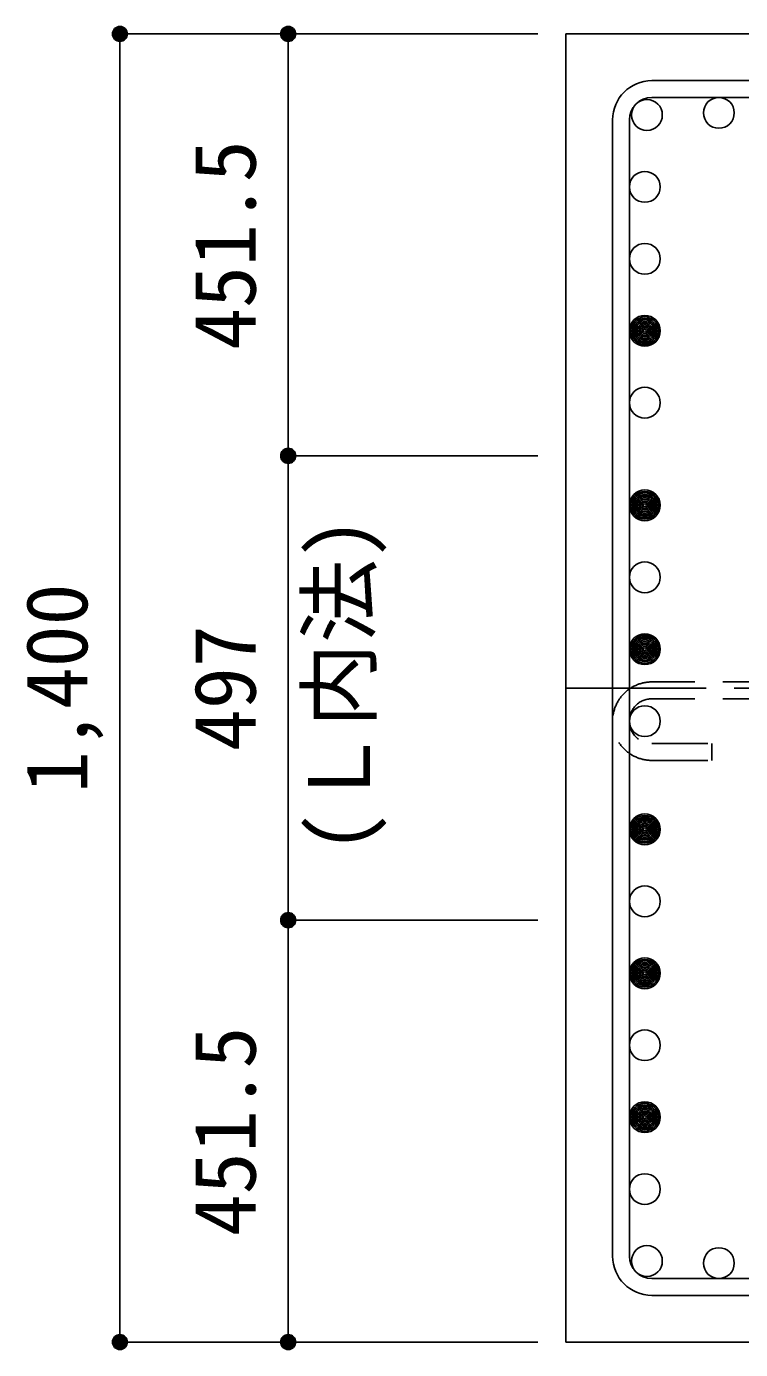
# Model space of a CAD drawing. Units: millimetres at full size, sheet at 1:30. Extents: x -5973 to 5954, y -4195 to 4201.
# Drawn here: x -725 to 39, y -2450 to -1034 of the extents above; entities that cross this region are included whole.
import ezdxf
from ezdxf.enums import TextEntityAlignment as Align

# ---------------------------------------------------------------- set-up
doc = ezdxf.new("R2010")
doc.units = ezdxf.units.MM
doc.header["$LTSCALE"] = 30
doc.header["$PDMODE"] = 32
doc.header["$PDSIZE"] = 15
doc.linetypes.add('CHAIN1', pattern=[8, 5, -1, 1, -1])
doc.linetypes.add('DASHED2', pattern=[3, 2, -1])
for name, color, linetype in [('0-1_躯体線', 2, 'Continuous'), ('0-3_立上り筋', 4, 'Continuous'), ('0-4_フープ筋', 7, 'Continuous'), ('0-7_文字', 4, 'Continuous'), ('0-C', 7, 'DASHED2'), ('0-D_寸法', 4, 'Continuous')]:
    doc.layers.add(name, color=color, linetype=linetype)
doc.styles.add('ＭＳ ゴシック', font='')
doc.styles.get('ＭＳ ゴシック').set_extended_font_data('MS Gothic')

msp = doc.modelspace()

# ---------------------------------------------------------------- linework, layer by layer
at = {"layer": '0-1_躯体線'}
for p, q in [((-147.56, -1042.16), (-147.56, -2442.16)), ((1652.44, -1042.16), (-147.56, -1042.16)), ((-147.56, -2442.16), (138.94, -2442.16))]:
    msp.add_line(p, q, dxfattribs=at)
at = {"layer": '0-3_立上り筋', "color": 3}
for centre in [(-60.87, -1128.86), (16.13, -1126.66), (-63.06, -1205.86), (-63.06, -1282.86), (-63.06, -1359.86), (-63.06, -1436.86), (-63.06, -1546.66), (-63.06, -1623.66), (-63.06, -1700.66), (-63.06, -1777.66), (-63.06, -1893.47), (-63.06, -1970.47), (-63.06, -2047.47), (-63.06, -2124.47), (-63.06, -2201.47), (-63.06, -2278.47), (-60.87, -2355.47), (16.13, -2357.66)]:
    msp.add_circle(centre, 16.5, dxfattribs=at)
at = {"layer": '0-3_立上り筋'}
for centre, radius in [((-63.06, -1359.86), 14.85), ((-63.06, -1359.86), 13.2), ((-63.06, -1359.86), 11.55), ((-63.06, -1359.86), 9.9), ((-63.06, -1359.86), 8.25), ((-63.06, -1359.86), 6.6), ((-63.06, -1359.86), 4.95), ((-63.06, -1359.86), 3.3), ((-63.06, -1359.86), 1.65), ((-63.06, -1546.66), 14.85), ((-63.06, -1546.66), 13.2), ((-63.06, -1546.66), 11.55), ((-63.06, -1546.66), 9.9), ((-63.06, -1546.66), 8.25), ((-63.06, -1546.66), 6.6), ((-63.06, -1546.66), 4.95), ((-63.06, -1546.66), 3.3), ((-63.06, -1546.66), 1.65), ((-63.06, -1700.66), 14.85), ((-63.06, -1700.66), 13.2), ((-63.06, -1700.66), 11.55), ((-63.06, -1700.66), 9.9), ((-63.06, -1700.66), 8.25), ((-63.06, -1700.66), 6.6), ((-63.06, -1700.66), 4.95), ((-63.06, -1700.66), 3.3), ((-63.06, -1700.66), 1.65), ((-63.06, -1893.47), 14.85), ((-63.06, -1893.47), 13.2), ((-63.06, -1893.47), 11.55), ((-63.06, -1893.47), 9.9), ((-63.06, -1893.47), 8.25), ((-63.06, -1893.47), 6.6), ((-63.06, -1893.47), 4.95), ((-63.06, -1893.47), 3.3), ((-63.06, -1893.47), 1.65), ((-63.06, -2047.47), 14.85), ((-63.06, -2047.47), 13.2), ((-63.06, -2047.47), 11.55), ((-63.06, -2047.47), 9.9), ((-63.06, -2047.47), 8.25), ((-63.06, -2047.47), 6.6), ((-63.06, -2047.47), 4.95), ((-63.06, -2047.47), 3.3), ((-63.06, -2047.47), 1.65), ((-63.06, -2201.47), 14.85), ((-63.06, -2201.47), 13.2), ((-63.06, -2201.47), 11.55), ((-63.06, -2201.47), 9.9), ((-63.06, -2201.47), 8.25), ((-63.06, -2201.47), 6.6), ((-63.06, -2201.47), 4.95), ((-63.06, -2201.47), 3.3), ((-63.06, -2201.47), 1.65)]:
    msp.add_circle(centre, radius, dxfattribs=at)
at = {"layer": '0-4_フープ筋'}
for p, q in [((-55.56, -1092.16), (1160.44, -1092.16)), ((-55.56, -1110.16), (1160.44, -1110.16)), ((-97.56, -1134.16), (-97.56, -2350.16)), ((-79.56, -1134.16), (-79.56, -2350.16)), ((-55.56, -2374.16), (1160.44, -2374.16)), ((-55.56, -2392.16), (1160.44, -2392.16))]:
    msp.add_line(p, q, dxfattribs=at)
for centre, radius, start, end in [((-55.56, -1134.16), 42, 90, 180), ((-55.56, -1134.16), 24, 90, 180), ((-55.56, -2350.16), 42, 180, 270), ((-55.56, -2350.16), 24, 180, 270)]:
    msp.add_arc(centre, radius, start, end, dxfattribs=at)
at = {"layer": '0-C'}
for p, q in [((1160.44, -1735.66), (-55.56, -1735.66)), ((1160.44, -1753.66), (-55.56, -1753.66)), ((-55.56, -1801.66), (8.44, -1801.66)), ((8.44, -1819.66), (8.44, -1801.66)), ((-55.56, -1819.66), (8.44, -1819.66))]:
    msp.add_line(p, q, dxfattribs=at)
for radius in [42, 24]:
    msp.add_arc((-55.56, -1777.66), radius, 90, 270, dxfattribs=at)
at = {"layer": '0-D_寸法'}
for p, q in [((-624.6, -1042.16), (-444.6, -1042.16)), ((-624.6, -1042.16), (-444.6, -1042.16)), ((-624.6, -2442.16), (-624.6, -1042.16)), ((-444.6, -1042.16), (-444.6, -1493.66)), ((-444.6, -1042.16), (-177.56, -1042.16)), ((-444.6, -1493.66), (-177.56, -1493.66)), ((-444.6, -1493.66), (-444.6, -1990.66)), ((-444.6, -1990.66), (-177.56, -1990.66)), ((-444.6, -1990.66), (-444.6, -2442.16)), ((-624.6, -2442.16), (-444.6, -2442.16)), ((-444.6, -2442.16), (-177.56, -2442.16)), ((-444.6, -2442.16), (-177.56, -2442.16))]:
    msp.add_line(p, q, dxfattribs=at)
at = {"layer": '0-D_寸法', "linetype": 'CHAIN1'}
msp.add_line((-147.56, -1742.16), (1252.44, -1742.16), dxfattribs=at)
at = {"layer": '0-D_寸法'}
for centre, radius in [((-624.6, -1042.16), 8), ((-624.6, -1042.16), 7.2), ((-624.6, -1042.16), 6.4), ((-624.6, -1042.16), 5.6), ((-624.6, -1042.16), 4.8), ((-624.6, -1042.16), 4), ((-624.6, -1042.16), 3.2), ((-624.6, -1042.16), 2.4), ((-624.6, -1042.16), 1.6), ((-624.6, -1042.16), 0.8), ((-444.6, -1042.16), 8), ((-444.6, -1042.16), 7.2), ((-444.6, -1042.16), 6.4), ((-444.6, -1042.16), 5.6), ((-444.6, -1042.16), 4.8), ((-444.6, -1042.16), 4), ((-444.6, -1042.16), 3.2), ((-444.6, -1042.16), 2.4), ((-444.6, -1042.16), 1.6), ((-444.6, -1042.16), 0.8), ((-444.6, -1493.66), 8), ((-444.6, -1493.66), 7.2), ((-444.6, -1493.66), 6.4), ((-444.6, -1493.66), 5.6), ((-444.6, -1493.66), 4.8), ((-444.6, -1493.66), 4), ((-444.6, -1493.66), 3.2), ((-444.6, -1493.66), 2.4), ((-444.6, -1493.66), 1.6), ((-444.6, -1493.66), 0.8), ((-444.6, -1990.66), 8), ((-444.6, -1990.66), 7.2), ((-444.6, -1990.66), 6.4), ((-444.6, -1990.66), 5.6), ((-444.6, -1990.66), 4.8), ((-444.6, -1990.66), 4), ((-444.6, -1990.66), 3.2), ((-444.6, -1990.66), 2.4), ((-444.6, -1990.66), 1.6), ((-444.6, -1990.66), 0.8), ((-624.6, -2442.16), 8), ((-624.6, -2442.16), 7.2), ((-444.6, -2442.16), 8), ((-444.6, -2442.16), 7.2), ((-624.6, -2442.16), 6.4), ((-624.6, -2442.16), 5.6), ((-624.6, -2442.16), 4.8), ((-624.6, -2442.16), 4), ((-624.6, -2442.16), 3.2), ((-624.6, -2442.16), 2.4), ((-624.6, -2442.16), 1.6), ((-624.6, -2442.16), 0.8), ((-444.6, -2442.16), 6.4), ((-444.6, -2442.16), 5.6), ((-444.6, -2442.16), 4.8), ((-444.6, -2442.16), 4), ((-444.6, -2442.16), 3.2), ((-444.6, -2442.16), 2.4), ((-444.6, -2442.16), 1.6), ((-444.6, -2442.16), 0.8)]:
    msp.add_circle(centre, radius, dxfattribs=at)
at = {"layer": '0-D_寸法', "color": 7}
for p in [(-624.6, -1042.16), (-444.6, -1042.16), (-444.6, -1493.66), (-444.6, -1990.66), (-624.6, -2442.16), (-444.6, -2442.16)]:
    msp.add_point(p, dxfattribs=at)

# ---------------------------------------------------------------- texts
at = {"layer": '0-7_文字', "style": 'ＭＳ ゴシック'}
msp.add_text('(Ｌ内法)', height=65.98, rotation=90, dxfattribs=at).set_placement((-337.36, -1918.95), align=Align.BOTTOM_LEFT)
at = {"layer": '0-D_寸法', "style": 'ＭＳ ゴシック'}
for s, p in [('451.5', (-459.6, -1380.41)), ('1,400', (-639.6, -1854.66)), ('497', (-459.6, -1809.66)), ('451.5', (-459.6, -2328.91))]:
    msp.add_text(s, height=65.98, rotation=90, dxfattribs=at).set_placement(p, align=Align.BOTTOM_LEFT)

doc.saveas('drawing.dxf')
